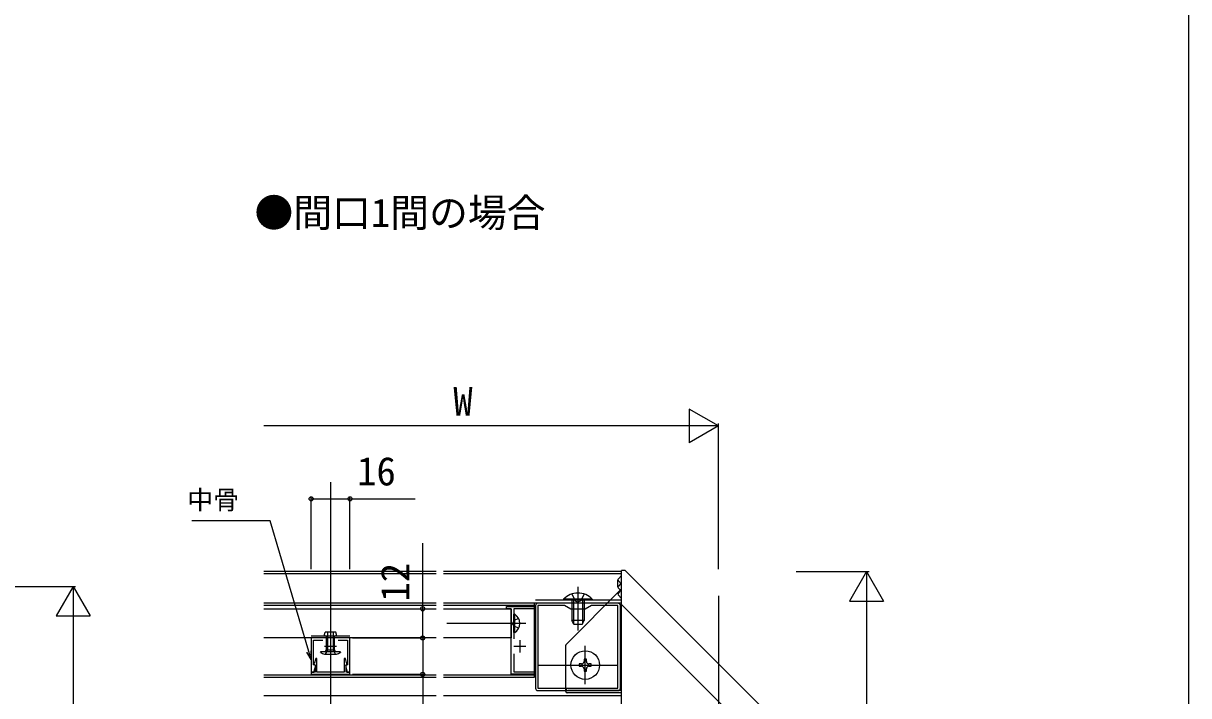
# Model space of a CAD drawing. Units: millimetres, scale not verified. Extents: x -700 to 700, y -1044 to 1038.
# Drawn here: x 219.6 to 700, y -279.8 to -2.8 of the extents above; entities that cross this region are included whole.
import ezdxf
from ezdxf.enums import TextEntityAlignment as Align

# ---------------------------------------------------------------- set-up
doc = ezdxf.new("R2010")
doc.units = ezdxf.units.MM
doc.header["$LTSCALE"] = 6
for name, color, linetype in [('0-2_USER1', 3, 'Continuous'), ('0-3_YKK_11', 7, 'Continuous'), ('0-5_YKK_12', 2, 'Continuous'), ('0-6_YKK_13', 4, 'Continuous'), ('0-8_YKK_D', 6, 'Continuous'), ('0-9_YKK_ZWAK', 7, 'Continuous')]:
    doc.layers.add(name, color=color, linetype=linetype)
doc.styles.add('ＭＳ ゴシック', font='')
doc.styles.get('ＭＳ ゴシック').set_extended_font_data('MS Gothic')

msp = doc.modelspace()

# ---------------------------------------------------------------- linework, layer by layer
at = {"layer": '0-3_YKK_11'}
for p, q in [((430.719, -242.701), (430.719, -276.701)), ((464.719, -241.701), (431.719, -241.701)), ((465.719, -276.701), (465.719, -242.701)), ((346.219, -257.001), (346.219, -262.001)), ((424.219, -257.001), (424.219, -262.001)), ((348.719, -259.501), (343.719, -259.501)), ((426.719, -259.501), (421.719, -259.501)), ((431.719, -277.701), (464.719, -277.701))]:
    msp.add_line(p, q, dxfattribs=at)
for points in [[(421.719, -262.614), (421.719, -270.001), (430.219, -270.001), (430.219, -271.001), (420.719, -271.001), (420.719, -244.001), (418.719, -244.001), (418.719, -243.001), (430.219, -243.001), (430.219, -244.001), (421.719, -244.001), (421.719, -256.389)], [(349.331, -257.001), (353.219, -257.001), (353.219, -267.157), (352.351, -267.389), (353.078, -270.101), (354.219, -270.101), (354.219, -256.001), (338.219, -256.001), (338.219, -270.101), (339.359, -270.101), (340.086, -267.389), (339.219, -267.157), (339.219, -257.001), (343.106, -257.001)]]:
    msp.add_lwpolyline(points, dxfattribs=at)
for points in [[(431.719, -242.701), (431.719, -276.701), (464.719, -276.701), (464.719, -242.701), (453.817, -242.701), (451.219, -244.201), (445.219, -244.201), (442.62, -242.701)], [(338.219, -271.001), (354.219, -271.001), (354.219, -270.101), (352.619, -270.101), (352.619, -267.221), (352.769, -266.961), (352.908, -266.624), (352.332, -264.473), (351.819, -264.54), (351.819, -270.101), (340.619, -270.101), (340.619, -264.54), (340.105, -264.473), (339.529, -266.624), (339.669, -266.961), (339.819, -267.221), (339.819, -270.101), (338.219, -270.101)]]:
    msp.add_lwpolyline(points, close=True, dxfattribs=at)
for centre, start, end in [((431.719, -242.701), 90.00001, 179.99999), ((464.719, -242.701), 0.00001, 89.99999), ((431.719, -276.701), 180.00001, 269.99999), ((464.719, -276.701), 270.00001, 359.99999)]:
    msp.add_arc(centre, 1, start, end, dxfattribs=at)
at = {"layer": '0-5_YKK_12'}
for p, q in [((346.219, -191.784), (346.219, -623.776)), ((389.719, -228.701), (318.716, -228.701)), ((389.719, -229.601), (318.716, -229.601)), ((466.219, -228.701), (392.719, -228.701)), ((466.219, -229.601), (392.719, -229.601)), ((466.219, -294.701), (466.219, -228.701)), ((506.219, -238.701), (506.218, -677.702)), ((389.719, -241.701), (318.716, -241.701)), ((389.719, -242.701), (318.716, -242.701)), ((318.716, -244.001), (389.719, -244.001)), ((466.219, -241.701), (392.719, -241.701)), ((430.219, -242.701), (392.719, -242.701)), ((466.219, -240.501), (430.719, -240.501)), ((389.719, -256.001), (318.716, -256.001)), ((354.219, -255.301), (338.219, -255.301)), ((430.219, -267.201), (430.719, -267.201)), ((431.719, -267.201), (445.319, -267.201)), ((457.119, -267.201), (464.719, -267.201)), ((465.719, -267.201), (466.219, -267.201)), ((389.719, -271.301), (318.716, -271.301)), ((389.719, -272.301), (318.716, -272.301)), ((430.219, -271.301), (392.719, -271.301)), ((318.716, -279.701), (389.719, -279.701)), ((392.719, -279.701), (466.219, -279.701))]:
    msp.add_line(p, q, dxfattribs=at)
for points in [[(430.219, -241.701), (430.219, -272.301), (392.719, -272.301)], [(392.719, -244.001), (420.719, -244.001), (420.719, -256.001), (392.719, -256.001)]]:
    msp.add_lwpolyline(points, dxfattribs=at)
at = {"layer": '0-6_YKK_13'}
for p, q in [((466.219, -230.302), (464.865, -231.655)), ((466.219, -294.994), (466.219, -228.201)), ((467.511, -228.201), (466.219, -228.201)), ((467.865, -228.348), (537.572, -298.055)), ((448.219, -235.001), (448.219, -253.001)), ((464.719, -235.009), (464.719, -232.009)), ((464.847, -232.343), (466.219, -233.866)), ((464.847, -235.343), (465.736, -236.331)), ((465.951, -233.569), (464.865, -234.655)), ((466.219, -233.302), (465.951, -233.569)), ((443.365, -258.702), (466.219, -235.849)), ((454.119, -239.993), (454.119, -240.501)), ((464.783, -238.219), (466.219, -239.813)), ((466.219, -236.248), (464.865, -237.602)), ((454.119, -240.501), (442.319, -240.501)), ((466.219, -242.201), (523.719, -299.701)), ((421.719, -253.751), (421.719, -246.251)), ((450.719, -248.801), (445.719, -248.801)), ((446.519, -250.501), (445.719, -248.801)), ((449.919, -250.501), (450.719, -248.801)), ((348.444, -253.701), (343.994, -253.701)), ((345.069, -261.001), (345.069, -253.701)), ((346.219, -253.201), (346.219, -263.902)), ((347.369, -261.001), (347.369, -253.701)), ((426.719, -250.001), (394.219, -250.001)), ((422.227, -253.751), (421.719, -253.751)), ((449.919, -250.501), (446.519, -250.501)), ((348.369, -255.302), (344.069, -255.302)), ((344.569, -260.902), (344.569, -255.302)), ((347.869, -260.902), (347.869, -255.302)), ((443.219, -278.101), (443.219, -259.056)), ((451.219, -275.101), (451.219, -259.301)), ((342.119, -261.951), (342.319, -261.601)), ((342.319, -261.601), (350.119, -261.601)), ((343.739, -262.701), (348.698, -262.701)), ((344.112, -262.701), (345.069, -261.001)), ((344.169, -261.601), (344.569, -260.901)), ((344.569, -260.901), (347.869, -260.901)), ((347.369, -261.001), (345.069, -261.001)), ((348.325, -262.701), (347.369, -261.001)), ((348.269, -261.601), (347.869, -260.901)), ((350.119, -261.601), (350.319, -261.951)), ((443.319, -267.201), (459.119, -267.201)), ((452.719, -267.701), (453.719, -267.701)), ((466.219, -278.601), (443.719, -278.601)), ((466.219, -277.701), (444.219, -277.701))]:
    msp.add_line(p, q, dxfattribs=at)
for points in [[(454.119, -239.993), (442.319, -239.993), (442.319, -240.501)], [(445.719, -237.89), (447.074, -240.668), (448.219, -241.277)], [(450.719, -237.89), (449.364, -240.668), (448.219, -241.277)], [(445.719, -240.501), (445.719, -244.201), (445.719, -248.801)], [(446.373, -240.501), (446.373, -244.201), (446.373, -250.192)], [(450.064, -240.501), (450.064, -244.201), (450.064, -250.192)], [(450.719, -240.501), (450.719, -244.201), (450.719, -248.801)], [(423.728, -247.951), (421.872, -248.856), (421.263, -250.001)], [(422.227, -253.751), (422.227, -246.251), (421.719, -246.251)], [(344.069, -255.302), (343.744, -254.902), (343.744, -254.602), (343.994, -253.701)], [(348.369, -255.302), (348.694, -254.902), (348.694, -254.602), (348.444, -253.701)], [(423.728, -252.051), (421.872, -251.146), (421.263, -250.001)], [(449.719, -266.701), (448.719, -266.701), (448.719, -267.701), (449.719, -267.701)], [(451.719, -265.701), (451.719, -264.701), (450.719, -264.701), (450.719, -265.701)], [(450.719, -268.701), (450.719, -269.701), (451.719, -269.701), (451.719, -268.701)], [(453.719, -267.701), (453.719, -266.701), (452.719, -266.701)]]:
    msp.add_lwpolyline(points, dxfattribs=at)
msp.add_circle((451.219, -267.201), 5.9, dxfattribs=at)
for centre, radius, start, end in [((467.511, -228.701), 0.5, 45, 90), ((465.219, -232.009), 0.5, 135, 222), ((465.219, -235.009), 0.5, 135, 222), ((448.219, -245.734), 8.232, 44.2189, 135.7811), ((465.219, -237.956), 0.5, 135, 222), ((419.692, -250.001), 4.527, 304.06671, 55.93329), ((443.719, -259.056), 0.5, 135, 180), ((346.219, -255.218), 7.884, 238.66339, 251.67017), ((346.219, -255.218), 7.884, 288.32983, 301.33661), ((449.719, -265.701), 1, 270, 0), ((449.719, -268.701), 1, 0, 90), ((452.719, -265.701), 1, 180, 270), ((452.719, -268.701), 1, 90, 180), ((444.219, -276.701), 1, 180, 270), ((443.719, -278.101), 0.5, 180, 270)]:
    msp.add_arc(centre, radius, start, end, dxfattribs=at)
at = {"layer": '0-8_YKK_D'}
for p, q in [((506.219, -168.701), (494.094, -161.701)), ((494.094, -161.701), (494.094, -175.701)), ((506.219, -227.701), (506.219, -167.701)), ((492.219, -168.701), (318.716, -168.701)), ((506.219, -168.701), (481.97, -168.701)), ((506.219, -168.701), (494.094, -175.701)), ((338.219, -227.701), (338.219, -197.701)), ((354.219, -227.701), (354.219, -197.701)), ((538.219, -228.701), (568.219, -228.701)), ((567.219, -228.701), (560.219, -240.826)), ((567.219, -228.701), (574.219, -240.826)), ((567.219, -228.701), (567.219, -252.95)), ((135.02, -234.849), (241.086, -234.849)), ((240.086, -234.849), (233.086, -246.973)), ((240.086, -234.849), (247.086, -246.973)), ((240.086, -234.849), (240.086, -259.098)), ((355.219, -244.001), (385.219, -244.001)), ((560.219, -240.826), (574.219, -240.826)), ((567.219, -242.701), (567.219, -589.701)), ((233.086, -246.973), (247.086, -246.973)), ((240.086, -248.849), (240.086, -595.849)), ((355.219, -256.001), (385.219, -256.001)), ((355.219, -256.001), (385.219, -256.001)), ((355.219, -271.001), (385.219, -271.001))]:
    msp.add_line(p, q, dxfattribs=at)
for points in [[(338.219, -198.701), (354.219, -198.701), (381.164, -198.701)], [(338.219, -264.859), (337.254, -261.599), (321.337, -207.786), (289.092, -207.786)], [(384.219, -256.001), (384.219, -244.001), (384.219, -216.965)], [(384.219, -256.001), (384.219, -271.001), (384.219, -298.038)], [(338.128, -261.34), (338.219, -264.859), (336.381, -261.857)]]:
    msp.add_lwpolyline(points, dxfattribs=at)
for centre in [(338.219, -198.701), (354.219, -198.701), (384.219, -244.001), (384.219, -256.001), (384.219, -256.001), (384.219, -271.001)]:
    msp.add_circle(centre, 0.85, dxfattribs=at)
at = {"layer": '0-9_YKK_ZWAK'}
msp.add_lwpolyline([(-700, -1043.8), (700, -1043.8), (700, 996.2)], dxfattribs=at)

# ---------------------------------------------------------------- texts
at = {"layer": '0-2_USER1', "style": 'ＭＳ ゴシック'}
msp.add_text('●間口1間の場合', height=11.73, dxfattribs=at).set_placement((314.86, -90.241), align=Align.BOTTOM_LEFT)
at = {"layer": '0-8_YKK_D', "style": 'ＭＳ ゴシック'}
for s, height, p in [('W', 11.73, (396.831, -167.901)), ('16', 11.73, (357.164, -196.701)), ('中骨', 7.845, (287.147, -205.388))]:
    msp.add_text(s, height=height, dxfattribs=at).set_placement(p, align=Align.BOTTOM_LEFT)
msp.add_text('12', height=11.73, rotation=90, dxfattribs=at).set_placement((382.219, -241.056), align=Align.BOTTOM_LEFT)

doc.saveas('drawing.dxf')
